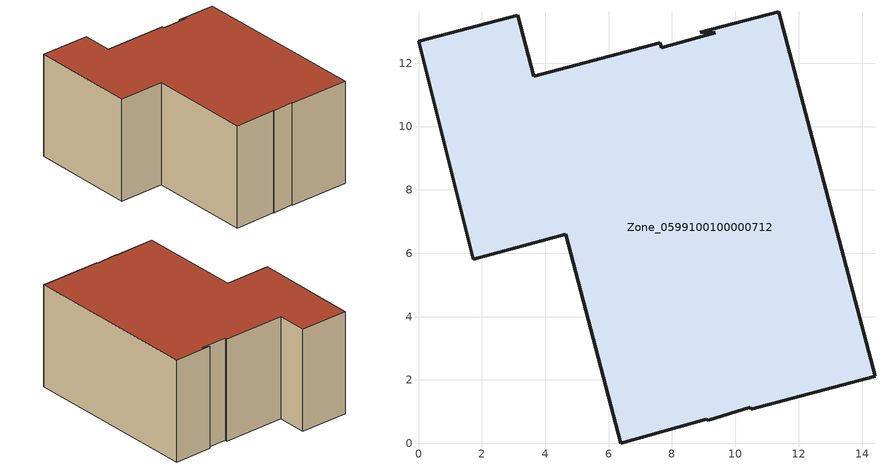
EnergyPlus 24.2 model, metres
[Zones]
Zone_0599100100000712
 floor ground (C_G): 1.73,5.82 0,12.69 3.13,13.51 3.63,11.58 7.63,12.64 7.67,12.49 9.36,12.95 8.89,12.97 11.37,13.62 14.41,2.12 10.48,1.08 10.47,1.14 9.15,0.73 9.08,0.76 6.39,0 4.65,6.59 z0
 wall outside (C_F): 3.63,11.58 3.13,13.51 0,12.69 1.73,5.82 4.65,6.59 6.39,0 9.08,0.76 9.15,0.73 10.47,1.14 10.48,1.08 14.41,2.12 11.37,13.62 8.89,12.97 9.36,12.95 7.67,12.49 7.63,12.64 3.63,11.58 z0:6.8
 roof outside (C_R): 8.89,12.97 9.36,12.95 7.67,12.49 7.63,12.64 3.63,11.58 3.13,13.51 0,12.69 1.73,5.82 4.65,6.59 6.39,0 9.08,0.76 9.15,0.73 10.47,1.14 10.48,1.08 14.41,2.12 11.37,13.62 z6.8
[BUILDING]
Pand.0599100100000712: North Axis=0; Terrain=City; Loads Convergence Tolerance Value=0.04; Temperature Convergence Tolerance Value=0.4; Solar Distribution=FullExterior; Maximum Number of Warmup Days=25; Minimum Number of Warmup Days=1
[Site:Location]
Rotterdam.The.Hague.AP_ZH_NLD Design_Conditions: Latitude=51.96; Longitude=4.45; Time Zone=1; Elevation=-4.5
[SITE:GROUNDTEMPERATURE:BUILDINGSURFACE]
18, 18, 18, 18, 18, 18, 18, 18, 18, 18, 18, 18
[MATERIAL] Thermal Absorptance=0.9; Solar Absorptance=0.7; Visible Absorptance=0.7
Name | Roughness | Thickness | Conductivity | Density | Specific Heat
G.D.2006-2014 | MediumSmooth | 0.15 | 0.06 | 540 | 1210
F.D.2006-2014 | Rough | 0.3 | 0.12 | 1920 | 840
R.D.2006-2014 | MediumRough | 0.2 | 0.08 | 1500 | 1000
[CONSTRUCTION]
C_G: G.D.2006-2014
C_F: F.D.2006-2014
C_R: R.D.2006-2014
[ZONE]
Zone_0599100100000712: Type=1; Multiplier=1; Ceiling Height=Autocalculate; Volume=Autocalculate; Floor Area=autocalculate; Part of Total Floor Area=Yes
[ZONEINFILTRATION:DESIGNFLOWRATE]
Infil_Zone_0599100100000712: Zone or ZoneList or Space or SpaceList=Zone_0599100100000712; Schedule=AlwaysOn; Design Flow Rate Calculation Method=Flow/Area; Flow Rate per Floor Area=0.0021; Constant Term Coefficient=1; Temperature Term Coefficient=0; Velocity Term Coefficient=0; Velocity Squared Term Coefficient=0
[HVACTEMPLATE:ZONE:IDEALLOADSAIRSYSTEM]
Zone_0599100100000712: Maximum Heating Supply Air Temperature=50; Minimum Cooling Supply Air Temperature=13; Maximum Heating Supply Air Humidity Ratio=0.0156; Minimum Cooling Supply Air Humidity Ratio=0.0077; Heating Limit=NoLimit; Cooling Limit=NoLimit; Dehumidification Control Type=ConstantSensibleHeatRatio; Cooling Sensible Heat Ratio=0.7; Dehumidification Setpoint=60; Humidification Control Type=None; Humidification Setpoint=30; Outdoor Air Method=None; Outdoor Air Flow Rate per Person=0.00944; Outdoor Air Flow Rate per Zone Floor Area=0; Outdoor Air Flow Rate per Zone=0; Demand Controlled Ventilation Type=None; Outdoor Air Economizer Type=NoEconomizer; Heat Recovery Type=None; Sensible Heat Recovery Effectiveness=0.7; Latent Heat Recovery Effectiveness=0.65
[ZONECONTROL:THERMOSTAT]
ThermostatControl_Zone_0599100100000712: Zone or ZoneList=Zone_0599100100000712; Control Type Schedule=DualSetpointControlType; Control 1=Thermostat_Zone_0599100100000712; Temperature Difference Between Cutout And Setpoint=0
[THERMOSTATSETPOINT:DUALSETPOINT]
Thermostat_Zone_0599100100000712: Heating Setpoint Temperature Schedule=HeatingSetpoint_Zone_0599100100000712; Cooling Setpoint Temperature Schedule=CoolingSetpoint_Zone_0599100100000712
[SCHEDULE:COMPACT]
HeatingSetpoint_Zone_0599100100000712: Through: 12/31, For: AllDays, Until: 24:00, 21
CoolingSetpoint_Zone_0599100100000712: Through: 12/31, For: AllDays, Until: 24:00, 24
DualSetpointControlType: Through: 12/31, For: AllDays, Until: 24:00, 4
AlwaysOn: Through: 12/31, For: AllDays, Until: 24:00, 1
